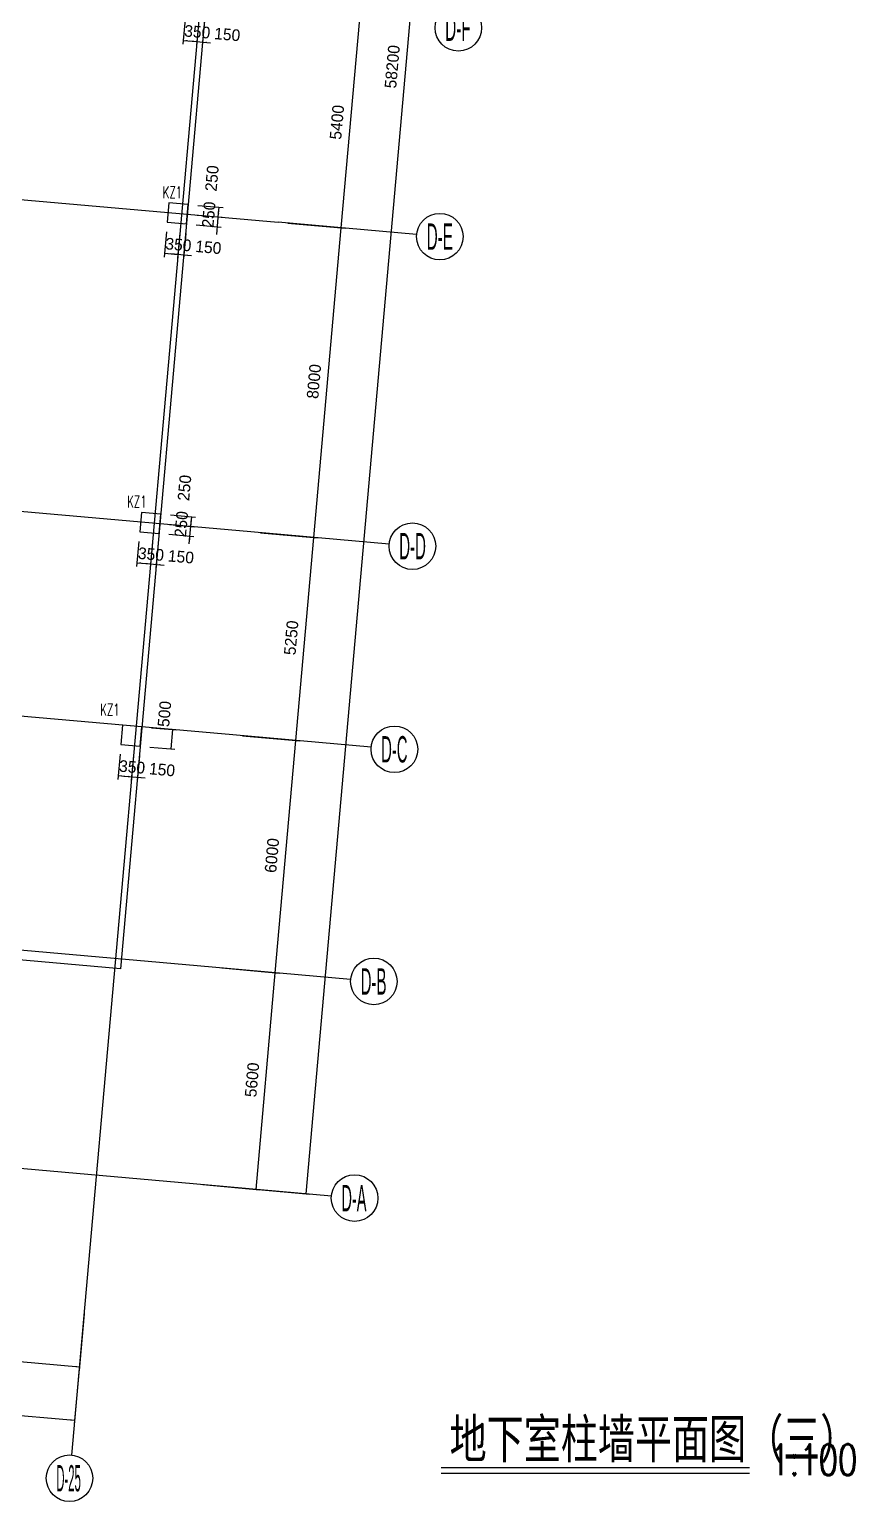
# Model space of a CAD drawing. Extents: x 19107 to 699106, y -67310 to 245688.
# Drawn here: x 657600 to 678857, y 34070 to 71969 of the extents above; entities that cross this region are included whole.
import ezdxf

# ---------------------------------------------------------------- set-up
doc = ezdxf.new("R2010")
doc.units = 0
doc.header["$LTSCALE"] = 100
doc.header["$MEASUREMENT"] = 0
for name, color, linetype in [('DIM', 3, 'Continuous'), ('DOTE', 253, 'Continuous'), ('L-AXIS', 3, 'Continuous'), ('梁说明', 2, 'Continuous')]:
    doc.layers.add(name, color=color, linetype=linetype)
doc.layers.add('Select Column Frame Position', color=7, linetype='Continuous', lineweight=0)
doc.styles.get("Standard").update_dxf_attribs({"font": 'standard'})
doc.styles.add('汉字', font='汉字')
doc.dimstyles.get("Standard").update_dxf_attribs({"dimtxt": 300, "dimasz": 100, "dimexe": 100, "dimexo": 250, "dimgap": 100, "dimtad": 0, "dimtoh": 1, "dimdec": 0, "dimdsep": 46, "dimcen": 0.09, "dimclrt": 7, "dimadec": 0, "dimazin": 0, "dimtfac": 1, "dimtdec": 4, "dimtofl": 0, "dimtmove": 0, "dimatfit": 3, "dimfxl": 1, "dimtolj": 1, "dimtzin": 0, "dimarcsym": 0})

# ---------------------------------------------------------------- blocks, each defined once
blk = doc.blocks.new('*D2075')
at = {"layer": 'L-AXIS', "color": 0, "linetype": 'ByBlock', "lineweight": -2}
for p, q in [((493507, 53583), (493255, 50741)), ((493264, 50840), (658764, 36162)), ((659008, 38905), (658755, 36062))]:
    blk.add_line(p, q, dxfattribs=at)
for points in [[(493264, 50840), (493365, 50848), (493362, 50815)], [(658764, 36162), (658663, 36154), (658666, 36188)]]:
    blk.add_solid(points, dxfattribs=at)
at = {"layer": 'L-AXIS', "color": 7, "linetype": 'Continuous', "lineweight": -2, "insert": (576045, 43850), "char_height": 300, "width": 1101.67, "attachment_point": 5, "rotation": 354.9316, "style": '汉字'}
blk.add_mtext('166150', dxfattribs=at)
blk = doc.blocks.new('*D4970')
at = {"layer": 'L-AXIS', "color": 0, "linetype": 'ByBlock', "lineweight": -2}
for p, q in [((667205, 100201), (669967, 99956)), ((664726, 41993), (669868, 99965)), ((662063, 42229), (664825, 41984))]:
    blk.add_line(p, q, dxfattribs=at)
for points in [[(669868, 99965), (669875, 99864), (669842, 99867)], [(664726, 41993), (664718, 42094), (664751, 42091)]]:
    blk.add_solid(points, dxfattribs=at)
at = {"layer": 'L-AXIS', "color": 7, "linetype": 'Continuous', "lineweight": -2, "insert": (666948, 71010), "char_height": 300, "width": 993.33, "attachment_point": 5, "rotation": 84.9316, "style": '汉字'}
blk.add_mtext('58200', dxfattribs=at)
blk = doc.blocks.new('*D5299')
at = {"layer": 'L-AXIS', "color": 0, "linetype": 'ByBlock', "lineweight": -2}
for p, q in [((664736, 72361), (666209, 72230)), ((665633, 66860), (666110, 72239)), ((664259, 66982), (665732, 66851))]:
    blk.add_line(p, q, dxfattribs=at)
for points in [[(666110, 72239), (666117, 72138), (666084, 72141)], [(665633, 66860), (665625, 66961), (665658, 66958)]]:
    blk.add_solid(points, dxfattribs=at)
at = {"layer": 'L-AXIS', "color": 7, "linetype": 'Continuous', "lineweight": -2, "insert": (665523, 69580), "char_height": 300, "width": 785, "attachment_point": 5, "rotation": 84.9316, "style": '汉字'}
blk.add_mtext('5400', dxfattribs=at)
blk = doc.blocks.new('*D328')
at = {"layer": 'L-AXIS', "color": 0, "linetype": 'ByBlock', "lineweight": -2}
for p, q in [((664259, 66982), (665732, 66851)), ((664926, 58891), (665633, 66860)), ((663552, 59013), (665025, 58882))]:
    blk.add_line(p, q, dxfattribs=at)
for points in [[(665633, 66860), (665640, 66759), (665607, 66762)], [(664926, 58891), (664918, 58992), (664951, 58989)]]:
    blk.add_solid(points, dxfattribs=at)
at = {"layer": 'L-AXIS', "color": 7, "linetype": 'Continuous', "lineweight": -2, "insert": (664931, 62907), "char_height": 300, "width": 780, "attachment_point": 5, "rotation": 84.9316, "style": '汉字'}
blk.add_mtext('8000', dxfattribs=at)
blk = doc.blocks.new('_AXISO')
blk.add_circle((0, 0), 0.5)
blk = doc.blocks.new('*D3883')
at = {"layer": 'L-AXIS', "color": 0, "linetype": 'ByBlock', "lineweight": -2}
for p, q in [((653429, 39399), (653300, 37934)), ((659008, 38905), (658878, 37440)), ((653308, 38034), (658886, 37539))]:
    blk.add_line(p, q, dxfattribs=at)
for points in [[(653308, 38034), (653409, 38042), (653406, 38008)], [(658886, 37539), (658785, 37531), (658788, 37565)]]:
    blk.add_solid(points, dxfattribs=at)
at = {"layer": 'L-AXIS', "color": 7, "linetype": 'Continuous', "lineweight": -2, "insert": (656128, 38135), "char_height": 300, "width": 775, "attachment_point": 5, "rotation": 354.9316, "style": '汉字'}
blk.add_mtext('5600', dxfattribs=at)
blk = doc.blocks.new('*D5231')
at = {"layer": 'L-AXIS', "color": 0, "linetype": 'ByBlock', "lineweight": -2}
for p, q in [((663552, 59013), (665025, 58882)), ((664462, 53662), (664926, 58891)), ((663088, 53784), (664562, 53653))]:
    blk.add_line(p, q, dxfattribs=at)
for points in [[(664926, 58891), (664934, 58790), (664900, 58793)], [(664462, 53662), (664454, 53763), (664487, 53760)]]:
    blk.add_solid(points, dxfattribs=at)
at = {"layer": 'L-AXIS', "color": 7, "linetype": 'Continuous', "lineweight": -2, "insert": (664345, 56307), "char_height": 300, "width": 780, "attachment_point": 5, "rotation": 84.9316, "style": '汉字'}
blk.add_mtext('5250', dxfattribs=at)
blk = doc.blocks.new('*D260')
at = {"layer": 'L-AXIS', "color": 0, "linetype": 'ByBlock', "lineweight": -2}
for p, q in [((663088, 53784), (664562, 53653)), ((663932, 47685), (664462, 53662)), ((662558, 47807), (664032, 47676))]:
    blk.add_line(p, q, dxfattribs=at)
for points in [[(664462, 53662), (664470, 53561), (664437, 53564)], [(663932, 47685), (663924, 47786), (663957, 47783)]]:
    blk.add_solid(points, dxfattribs=at)
at = {"layer": 'L-AXIS', "color": 7, "linetype": 'Continuous', "lineweight": -2, "insert": (663848, 50704), "char_height": 300, "width": 770, "attachment_point": 5, "rotation": 84.9316, "style": '汉字'}
blk.add_mtext('6000', dxfattribs=at)
blk = doc.blocks.new('*D586')
at = {"layer": 'L-AXIS', "color": 0, "linetype": 'ByBlock', "lineweight": -2}
for p, q in [((662558, 47807), (664032, 47676)), ((663437, 42107), (663932, 47685)), ((662063, 42229), (663537, 42099))]:
    blk.add_line(p, q, dxfattribs=at)
for points in [[(663932, 47685), (663940, 47584), (663907, 47587)], [(663437, 42107), (663430, 42209), (663463, 42206)]]:
    blk.add_solid(points, dxfattribs=at)
at = {"layer": 'L-AXIS', "color": 7, "linetype": 'Continuous', "lineweight": -2, "insert": (663336, 44927), "char_height": 300, "width": 775, "attachment_point": 5, "rotation": 84.9316, "style": '汉字'}
blk.add_mtext('5600', dxfattribs=at)
blk = doc.blocks.new('*D192')
at = {"layer": 'DIM', "color": 0, "linetype": 'ByBlock', "lineweight": -2}
for p, q in [((661612, 72236), (661555, 71589)), ((661961, 72205), (661904, 71558)), ((661564, 71688), (661912, 71657))]:
    blk.add_line(p, q, dxfattribs=at)
for points in [[(661564, 71688), (661665, 71696), (661662, 71663)], [(661912, 71657), (661811, 71650), (661814, 71683)]]:
    blk.add_solid(points, dxfattribs=at)
at = {"layer": 'DIM', "color": 7, "linetype": 'Continuous', "lineweight": -2, "insert": (661925, 71907), "char_height": 300, "width": 566.67, "attachment_point": 5, "rotation": 354.9316, "style": '汉字'}
blk.add_mtext('350', dxfattribs=at)
blk = doc.blocks.new('*D554')
at = {"layer": 'DIM', "color": 0, "linetype": 'ByBlock', "lineweight": -2}
for p, q in [((661961, 72205), (661904, 71558)), ((662110, 72192), (662053, 71545)), ((661713, 71675), (662261, 71626))]:
    blk.add_line(p, q, dxfattribs=at)
for points in [[(661912, 71657), (661811, 71650), (661814, 71683)], [(662062, 71644), (662163, 71652), (662160, 71619)]]:
    blk.add_solid(points, dxfattribs=at)
at = {"layer": 'DIM', "color": 7, "linetype": 'Continuous', "lineweight": -2, "insert": (662697, 71839), "char_height": 300, "width": 476.67, "attachment_point": 5, "rotation": 354.9316, "style": '汉字'}
blk.add_mtext('150', dxfattribs=at)
blk = doc.blocks.new('*D2670')
at = {"layer": 'DIM', "color": 0, "linetype": 'ByBlock', "lineweight": -2}
for p, q in [((660420, 58789), (660362, 58142)), ((660768, 58758), (660711, 58111)), ((660371, 58241), (660720, 58210))]:
    blk.add_line(p, q, dxfattribs=at)
for points in [[(660371, 58241), (660472, 58249), (660469, 58216)], [(660720, 58210), (660619, 58202), (660622, 58236)]]:
    blk.add_solid(points, dxfattribs=at)
at = {"layer": 'DIM', "color": 7, "linetype": 'Continuous', "lineweight": -2, "insert": (660732, 58460), "char_height": 300, "width": 566.67, "attachment_point": 5, "rotation": 354.9316, "style": '汉字'}
blk.add_mtext('350', dxfattribs=at)
blk = doc.blocks.new('*D402')
at = {"layer": 'DIM', "color": 0, "linetype": 'ByBlock', "lineweight": -2}
for p, q in [((660768, 58758), (660711, 58111)), ((660918, 58745), (660860, 58097)), ((660521, 58228), (661068, 58179))]:
    blk.add_line(p, q, dxfattribs=at)
for points in [[(660720, 58210), (660619, 58202), (660622, 58236)], [(660869, 58197), (660970, 58205), (660967, 58172)]]:
    blk.add_solid(points, dxfattribs=at)
at = {"layer": 'DIM', "color": 7, "linetype": 'Continuous', "lineweight": -2, "insert": (661504, 58392), "char_height": 300, "width": 476.67, "attachment_point": 5, "rotation": 354.9316, "style": '汉字'}
blk.add_mtext('150', dxfattribs=at)
blk = doc.blocks.new('*D728')
at = {"layer": 'DIM', "color": 0, "linetype": 'ByBlock', "lineweight": -2}
for p, q in [((661211, 59221), (661858, 59163)), ((661719, 58724), (661777, 59371)), ((661189, 58972), (661836, 58914))]:
    blk.add_line(p, q, dxfattribs=at)
for points in [[(661759, 59172), (661751, 59273), (661784, 59270)], [(661737, 58923), (661745, 58822), (661711, 58825)]]:
    blk.add_solid(points, dxfattribs=at)
at = {"layer": 'DIM', "color": 7, "linetype": 'Continuous', "lineweight": -2, "insert": (661513, 59234), "char_height": 300, "width": 566.67, "attachment_point": 5, "rotation": 84.9316, "style": '汉字'}
blk.add_mtext('250', dxfattribs=at)
blk = doc.blocks.new('*D1089')
at = {"layer": 'DIM', "color": 0, "linetype": 'ByBlock', "lineweight": -2}
for p, q in [((661211, 59221), (661858, 59163)), ((661233, 59470), (661881, 59412)), ((661759, 59172), (661781, 59421))]:
    blk.add_line(p, q, dxfattribs=at)
for points in [[(661759, 59172), (661751, 59273), (661784, 59270)], [(661781, 59421), (661789, 59320), (661756, 59323)]]:
    blk.add_solid(points, dxfattribs=at)
at = {"layer": 'DIM', "color": 7, "linetype": 'Continuous', "lineweight": -2, "insert": (661596, 60167), "char_height": 300, "width": 566.67, "attachment_point": 5, "rotation": 84.9316, "style": '汉字'}
blk.add_mtext('250', dxfattribs=at)
blk = doc.blocks.new('*D115')
at = {"layer": 'DIM', "color": 0, "linetype": 'ByBlock', "lineweight": -2}
for p, q in [((661127, 66758), (661069, 66110)), ((661475, 66727), (661418, 66079)), ((661078, 66210), (661427, 66179))]:
    blk.add_line(p, q, dxfattribs=at)
for points in [[(661078, 66210), (661179, 66218), (661176, 66184)], [(661427, 66179), (661325, 66171), (661328, 66204)]]:
    blk.add_solid(points, dxfattribs=at)
at = {"layer": 'DIM', "color": 7, "linetype": 'Continuous', "lineweight": -2, "insert": (661439, 66429), "char_height": 300, "width": 566.67, "attachment_point": 5, "rotation": 354.9316, "style": '汉字'}
blk.add_mtext('350', dxfattribs=at)
blk = doc.blocks.new('*D3115')
at = {"layer": 'DIM', "color": 0, "linetype": 'ByBlock', "lineweight": -2}
for p, q in [((661475, 66727), (661418, 66079)), ((661625, 66714), (661567, 66066)), ((661227, 66197), (661775, 66148))]:
    blk.add_line(p, q, dxfattribs=at)
for points in [[(661427, 66179), (661325, 66171), (661328, 66204)], [(661576, 66166), (661677, 66173), (661674, 66140)]]:
    blk.add_solid(points, dxfattribs=at)
at = {"layer": 'DIM', "color": 7, "linetype": 'Continuous', "lineweight": -2, "insert": (662211, 66360), "char_height": 300, "width": 476.67, "attachment_point": 5, "rotation": 354.9316, "style": '汉字'}
blk.add_mtext('150', dxfattribs=at)
blk = doc.blocks.new('*D3445')
at = {"layer": 'DIM', "color": 0, "linetype": 'ByBlock', "lineweight": -2}
for p, q in [((661918, 67189), (662565, 67132)), ((662426, 66693), (662483, 67340)), ((661896, 66940), (662543, 66883))]:
    blk.add_line(p, q, dxfattribs=at)
for points in [[(662466, 67141), (662458, 67242), (662491, 67239)], [(662444, 66892), (662451, 66791), (662418, 66794)]]:
    blk.add_solid(points, dxfattribs=at)
at = {"layer": 'DIM', "color": 7, "linetype": 'Continuous', "lineweight": -2, "insert": (662220, 67203), "char_height": 300, "width": 566.67, "attachment_point": 5, "rotation": 84.9316, "style": '汉字'}
blk.add_mtext('250', dxfattribs=at)
blk = doc.blocks.new('*D3805')
at = {"layer": 'DIM', "color": 0, "linetype": 'ByBlock', "lineweight": -2}
for p, q in [((661918, 67189), (662565, 67132)), ((661940, 67438), (662587, 67381)), ((662466, 67141), (662488, 67390))]:
    blk.add_line(p, q, dxfattribs=at)
for points in [[(662466, 67141), (662458, 67242), (662491, 67239)], [(662488, 67390), (662495, 67289), (662462, 67292)]]:
    blk.add_solid(points, dxfattribs=at)
at = {"layer": 'DIM', "color": 7, "linetype": 'Continuous', "lineweight": -2, "insert": (662303, 68136), "char_height": 300, "width": 566.67, "attachment_point": 5, "rotation": 84.9316, "style": '汉字'}
blk.add_mtext('250', dxfattribs=at)
blk = doc.blocks.new('*D2515')
at = {"layer": 'DIM', "color": 0, "linetype": 'ByBlock', "lineweight": -2}
for p, q in [((659934, 53310), (659876, 52663)), ((660282, 53280), (660225, 52632)), ((659885, 52763), (660234, 52732))]:
    blk.add_line(p, q, dxfattribs=at)
for points in [[(659885, 52763), (659986, 52770), (659983, 52737)], [(660234, 52732), (660133, 52724), (660136, 52757)]]:
    blk.add_solid(points, dxfattribs=at)
at = {"layer": 'DIM', "color": 7, "linetype": 'Continuous', "lineweight": -2, "insert": (660246, 52982), "char_height": 300, "width": 566.67, "attachment_point": 5, "rotation": 354.9316, "style": '汉字'}
blk.add_mtext('350', dxfattribs=at)
blk = doc.blocks.new('*D249')
at = {"layer": 'DIM', "color": 0, "linetype": 'ByBlock', "lineweight": -2}
for p, q in [((660282, 53280), (660225, 52632)), ((660432, 53266), (660374, 52619)), ((660035, 52749), (660583, 52701))]:
    blk.add_line(p, q, dxfattribs=at)
for points in [[(660234, 52732), (660133, 52724), (660136, 52757)], [(660383, 52718), (660484, 52726), (660481, 52693)]]:
    blk.add_solid(points, dxfattribs=at)
at = {"layer": 'DIM', "color": 7, "linetype": 'Continuous', "lineweight": -2, "insert": (661018, 52913), "char_height": 300, "width": 476.67, "attachment_point": 5, "rotation": 354.9316, "style": '汉字'}
blk.add_mtext('150', dxfattribs=at)
blk = doc.blocks.new('*D567')
at = {"layer": 'DIM', "color": 0, "linetype": 'ByBlock', "lineweight": -2}
for p, q in [((660747, 53991), (661395, 53934)), ((661251, 53445), (661295, 53943)), ((660703, 53493), (661350, 53436))]:
    blk.add_line(p, q, dxfattribs=at)
for points in [[(661295, 53943), (661303, 53842), (661270, 53845)], [(661251, 53445), (661243, 53546), (661276, 53543)]]:
    blk.add_solid(points, dxfattribs=at)
at = {"layer": 'DIM', "color": 7, "linetype": 'Continuous', "lineweight": -2, "insert": (661080, 54347), "char_height": 300, "width": 566.67, "attachment_point": 5, "rotation": 84.9316, "style": '汉字'}
blk.add_mtext('500', dxfattribs=at)

msp = doc.modelspace()

# ---------------------------------------------------------------- linework, layer by layer
at = {"color": 6, "lineweight": 30}
msp.add_lwpolyline([(476181.3, 232428.8), (494258.1, 233154.4), (494258.1, 231537.9), (540808.1, 231537.9), (540808.1, 232387.9), (590208.1, 232387.9), (590208.1, 232187.9), (593108.1, 232187.9), (593108.1, 230737.9), (608058.1, 230737.9), (608058.1, 231687.9), (648158.1, 231687.9), (648158.1, 230737.9), (657058.1, 230737.9), (657158.1, 196187.9), (658248.2, 196187.9), (663075.9, 83077.9), (659946, 47787.8), (654318.1, 48286.9), (653832.2, 42808.4), (496133.5, 56794.9), (482757.4, 68610.1), (476181.3, 232428.8)], dxfattribs=at)
at = {"layer": 'DOTE'}
for p, q in [((662925.6, 83081.3), (659029.6, 39153.6)), ((569231.6, 75409.9), (664009.5, 67003.9)), ((662839, 53805.8), (502916.7, 67989.4)), ((662308.9, 47829.2), (489036.8, 63196.9)), ((663302.8, 59035.2), (649257.9, 60280.9)), ((661814.2, 42251.1), (496111.9, 56947.4))]:
    msp.add_line(p, q, dxfattribs=at)
at = {"layer": 'L-AXIS'}
for p, q in [((667574.9, 66687.7), (664009.5, 67003.9)), ((666868.2, 58719), (663302.8, 59035.2)), ((666404.4, 53489.5), (662839, 53805.8)), ((665874.3, 47513), (662308.9, 47829.2)), ((665379.6, 41934.9), (661814.2, 42251.1)), ((659029.6, 39153.6), (658685, 35267.9))]:
    msp.add_line(p, q, dxfattribs=at)
at = {"layer": 'Select Column Frame Position', "color": 7, "linetype": 'Continuous', "lineweight": -3}
for points in [[(661148.6, 67006.7), (661646.6, 66962.5), (661690.8, 67460.6), (661192.8, 67504.7), (661148.6, 67006.7)], [(660441.8, 59038), (660939.9, 58993.8), (660984.1, 59491.9), (660486, 59536), (660441.8, 59038)], [(659955.9, 53559.5), (660454, 53515.3), (660498.2, 54013.4), (660000.1, 54057.5), (659955.9, 53559.5)]]:
    msp.add_lwpolyline(points, dxfattribs=at)
at = {"layer": '梁说明'}
for points in [[(676150.6, 34942), (668204.9, 34942)], [(676150.6, 34792.1), (668204.9, 34792.1)]]:
    msp.add_lwpolyline(points, dxfattribs=at)

# ---------------------------------------------------------------- block references
at = {"layer": 'L-AXIS'}
ref = msp.add_blockref('_AXISO', (668649.6, 72013.6), dxfattribs=dict(at, xscale=1199.999999999997, yscale=1200, rotation=359.999645787379))
ref.add_attrib('A', 'D-F', (668310.2, 71674.2), dxfattribs={"height": 678.82, "style": '汉字', "width": 0.433333})
ref = msp.add_blockref('_AXISO', (668172.6, 66634.7), dxfattribs=dict(at, xscale=1199.999999999997, yscale=1200, rotation=359.999645787379))
ref.add_attrib('A', 'D-E', (667833.2, 66295.3), dxfattribs={"height": 678.82, "style": '汉字', "width": 0.433333})
ref = msp.add_blockref('_AXISO', (667465.8, 58666), dxfattribs=dict(at, xscale=1199.999999999997, yscale=1200, rotation=359.999645787379))
ref.add_attrib('A', 'D-D', (667126.4, 58326.6), dxfattribs={"height": 678.82, "style": '汉字', "width": 0.42623})
ref = msp.add_blockref('_AXISO', (667002, 53436.5), dxfattribs=dict(at, xscale=1199.999999999997, yscale=1200, rotation=359.999645787379))
ref.add_attrib('A', 'D-C', (666662.6, 53097.1), dxfattribs={"height": 678.82, "style": '汉字', "width": 0.419355})
ref = msp.add_blockref('_AXISO', (666472, 47460), dxfattribs=dict(at, xscale=1199.999999999997, yscale=1200, rotation=359.999645787379))
ref.add_attrib('A', 'D-B', (666132.6, 47120.6), dxfattribs={"height": 678.82, "style": '汉字', "width": 0.42623})
ref = msp.add_blockref('_AXISO', (665977.2, 41881.9), dxfattribs=dict(at, xscale=1199.999999999997, yscale=1200, rotation=359.999645787379))
ref.add_attrib('A', 'D-A', (665637.8, 41542.5), dxfattribs={"height": 678.82, "style": '汉字', "width": 0.412698})
ref = msp.add_blockref('_AXISO', (658632, 34670.3), dxfattribs=dict(at, xscale=1199.999999999997, yscale=1200, rotation=359.999645787379))
ref.add_attrib('A', 'D-25', (658292.6, 34330.9), dxfattribs={"height": 678.82, "style": '汉字', "width": 0.320988})

# ---------------------------------------------------------------- texts
at = {"color": 200, "linetype": 'Continuous', "lineweight": -3, "width": 0.7}
for p in [(661033.6, 67626.6), (660119, 59664.1), (659424.7, 54305.5)]:
    msp.add_text('KZ1', height=300, dxfattribs=at).set_placement(p)
at = {"layer": '梁说明', "width": 0.7}
msp.add_text('地下室柱墙平面图（三）', height=1000, rotation=360, dxfattribs=at).set_placement((668424.3, 35188.2))
at = {"layer": '梁说明', "width": 0.8}
msp.add_text('1:100', height=800, dxfattribs=at).set_placement((676682.8, 34746.1))

# ---------------------------------------------------------------- dimensions: what is measured, and where the dimension line sits
at = {"layer": 'DIM', "color": 200}
for p1, p2, picture, middle in [((661634.5, 72485.2), (661983.1, 72454.3), '*D192', (661368.7, 71956.6)), ((661983.1, 72454.3), (662132.5, 72441), '*D554', (662285.1, 71875.3)), ((661668.7, 67211.6), (661690.8, 67460.6), '*D3805', (662257.9, 67629.2)), ((661646.6, 66962.5), (661668.7, 67211.6), '*D3445', (662175.2, 66696.7)), ((661148.6, 67006.7), (661497.2, 66975.8), '*D115', (660882.8, 66478.1)), ((661497.2, 66975.8), (661646.6, 66962.5), '*D3115', (661799.2, 66396.8)), ((660962, 59242.8), (660984.1, 59491.9), '*D1089', (661551.2, 59660.5)), ((660939.9, 58993.8), (660962, 59242.8), '*D728', (661468.5, 58728)), ((660441.8, 59038), (660790.5, 59007.1), '*D2670', (660176, 58509.4)), ((660790.5, 59007.1), (660939.9, 58993.8), '*D402', (661092.4, 58428.1)), ((660454, 53515.3), (660498.2, 54013.4), '*D567', (661023.9, 53715.7)), ((659955.9, 53559.5), (660304.6, 53528.6), '*D2515', (659690.1, 53030.9)), ((660304.6, 53528.6), (660454, 53515.3), '*D249', (660606.5, 52949.6))]:
    dim = msp.add_aligned_dim(p1=p1, p2=p2, distance=-800, dimstyle='Standard', dxfattribs=at)
    dim.commit()
    dim.dimension.update_dxf_attribs({"geometry": picture, "text_midpoint": middle})
at = {"layer": 'L-AXIS'}
for base, p1, p2, angle, picture, middle in [((669867.5, 99965.3), (661814.2, 42251.1), (666955.8, 100223.5), 84.93165, '*D4970', (666948.1, 71010)), ((666109.7, 72238.9), (664009.5, 67003.9), (664486.6, 72382.8), 84.93165, '*D5299', (665522.5, 69580.4)), ((665632.6, 66860), (663302.8, 59035.2), (664009.5, 67003.9), 84.93165, '*D328', (664930.6, 62906.6)), ((664925.9, 58891.3), (662839, 53805.8), (663302.8, 59035.2), 84.93165, '*D5231', (664345.3, 56307.5)), ((658764.3, 36162.1), (493529.3, 53831.9), (659029.6, 39153.6), 354.93165, '*D2075', (576045.1, 43849.9)), ((664462, 53661.8), (662308.9, 47829.2), (662839, 53805.8), 84.93165, '*D260', (663848.4, 50704.4)), ((663932, 47685.3), (661814.2, 42251.4), (662308.9, 47829.2), 84.93165, '*D586', (663336, 44927.3)), ((658886.5, 37539.1), (653451.5, 39648.3), (659029.6, 39153.6), 354.93165, '*D3883', (656128.3, 38135.1))]:
    dim = msp.add_linear_dim(base=base, p1=p1, p2=p2, angle=angle, dimstyle='Standard', dxfattribs=at)
    dim.commit()
    dim.dimension.update_dxf_attribs({"geometry": picture, "text_midpoint": middle})

doc.saveas('drawing.dxf')
